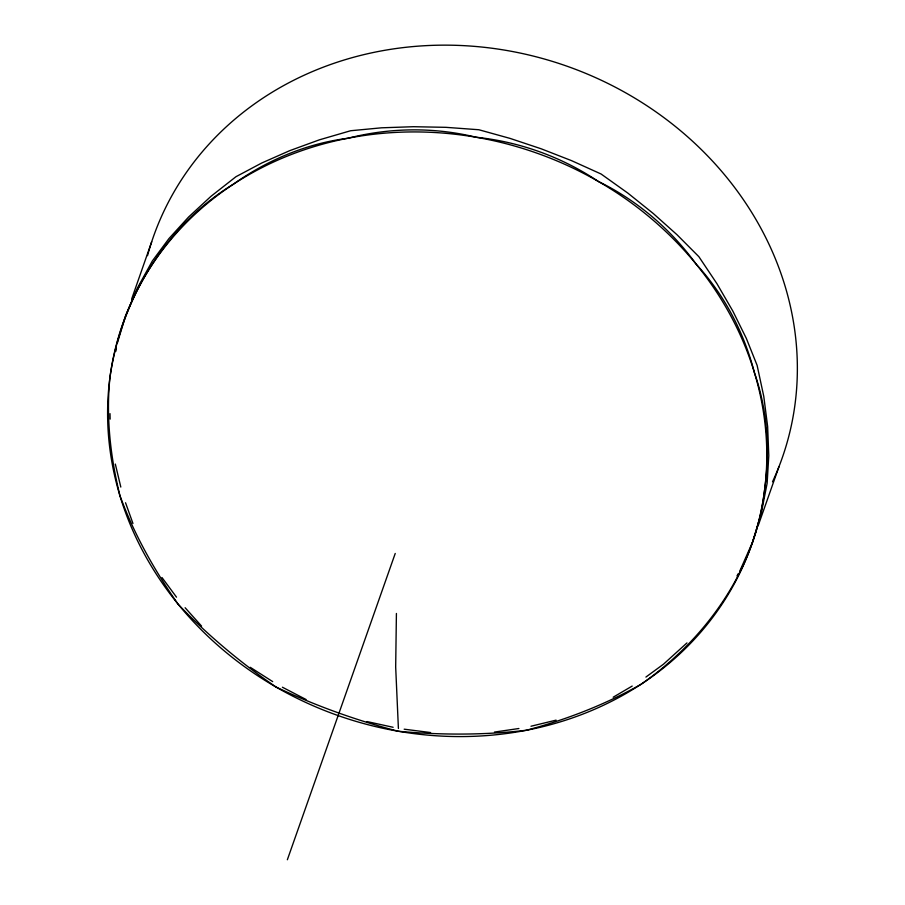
<?xml version="1.0" encoding="UTF-8"?>
<svg xmlns="http://www.w3.org/2000/svg" width="905" height="905" viewBox="0 0 905 905"><rect width="100%" height="100%" fill="white"/><g stroke="black" fill="none" stroke-linecap="round" stroke-linejoin="round"><path stroke-width="1.36" d="M396.413 613.466L395.677 666.996L398.404 728.468M115.908 351.208L116.394 348.493M117.345 343.074L125.637 315.664L137.345 288.152L152.413 260.866L168.952 238.569L188.591 217.019L210.978 196.328L235.956 176.713L261.749 163.002L289.611 150.705L319.352 139.845L350.642 130.739L381.571 127.809L413.449 126.711L445.973 127.334L478.836 129.743L510.115 138.42L541.1 148.771L571.53 160.638L601.09 174.009L627.912 193.15L653.297 213.535L677.019 234.746L698.875 256.692L716.975 283.74L732.812 311.037L746.297 338.312L757.112 365.349L763.775 396.379L767.644 426.583L768.786 455.622L767.135 483.281L761.15 513.825L752.44 542.412L739.77 571.134M131.632 299.103L151.701 241.737M287.36 859.75L395.225 553.464M758.13 525.794L778.933 466.776M736.987 575.908L738.378 573.521M686.963 642.923L663.501 664.18L645.91 677.064M613.183 697.212L632.188 686.069M530.986 726.24L556.1 720.142M494.447 732.077L518.904 728.514M404.173 729.192L430.599 732.552M367 721.568L393.121 727.281M282.405 687.223L306.105 699.531M250.255 667.302L272.688 681.612M185.118 607.73L201.589 626.113M161.972 577.537L176.509 597.176M125.535 502.75L132.945 523.452M120.806 487.06L115.32 464.061M110.003 413.642L110.139 419.128M147.526 255.64A333.289 298.265 19.4 0 1 569.845 67.219A333.289 298.265 19.4 0 1 772.519 481.788M109.912 377.713C105.919 417.262 110.478 457.172 119.935 495.646C134.11 534.414 154.574 570.546 178.172 604.302C207.754 635.22 240.685 662.811 275.968 686.986C315.189 705.606 356.185 720.38 398.223 731.251C440.848 735.132 483.858 735.211 526.416 730.256C566.315 719.622 605.14 704.701 641.091 684.282C705.617 639.315 755.268 570.161 764.487 490.804C769.997 451.346 767.7 410.621 754.465 372.86C744.102 332.599 724.407 294.872 696.228 264.215C670.809 229.304 637.335 200.435 598.443 181.52C562.016 157.051 519.821 141.825 476.188 137.255C434.14 126.983 389.897 127.526 347.995 138.25C306.557 143.522 267.258 160.117 233.309 184.235C165.581 225.571 120.885 299.702 109.912 377.713M174.789 600.015A333.289 298.265 19.4 0 0 741.127 570.342A333.289 298.265 19.4 0 0 395.689 132.413A333.289 298.265 19.4 0 0 174.789 600.015"/></g></svg>
